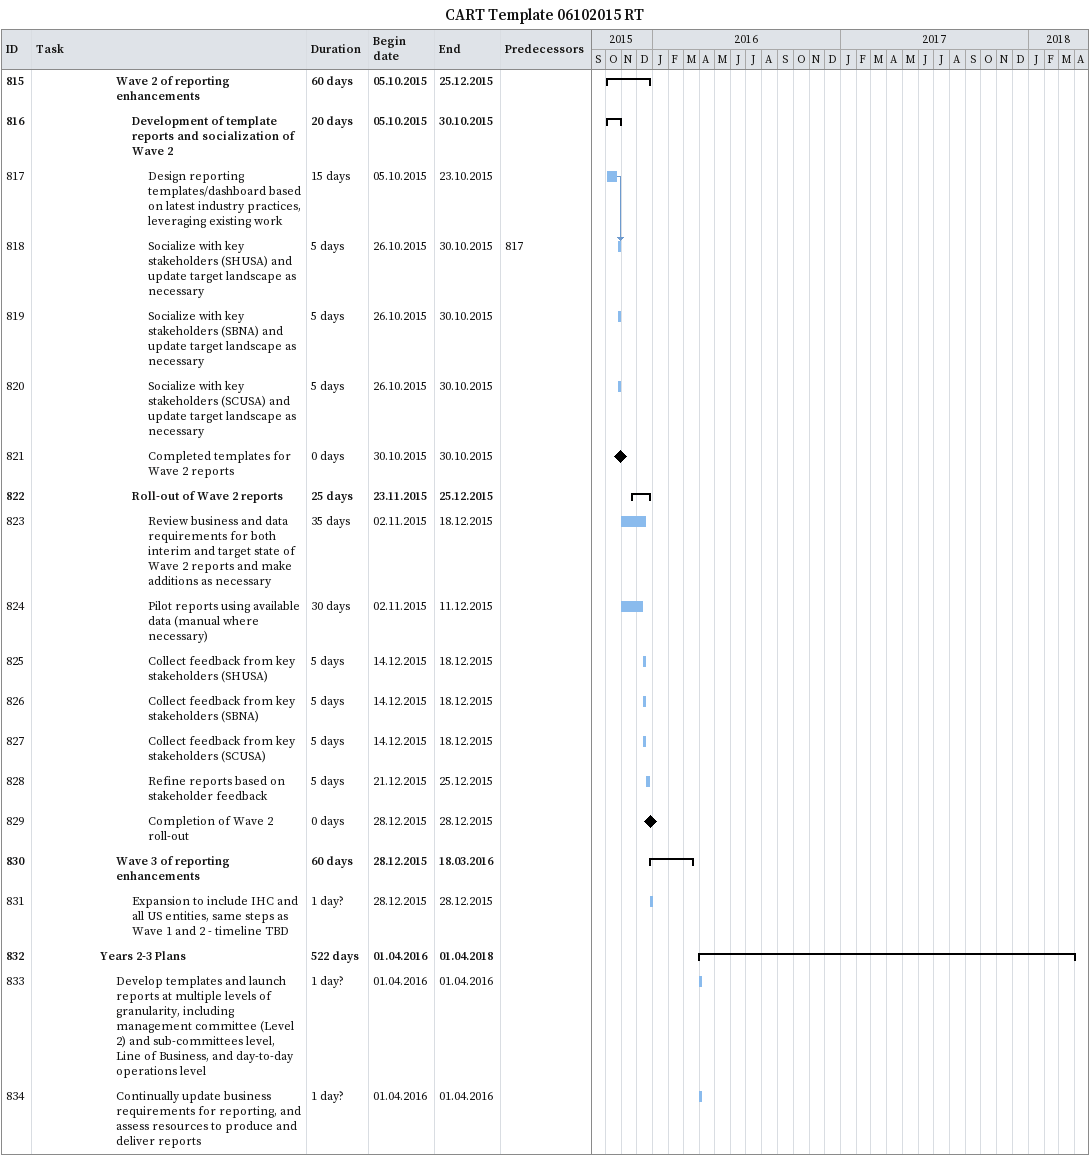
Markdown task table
CART Template 06102015 RT

| ID | Level | Task | Duration | Start | Finish | Predecessors |
|---|---|---|---|---|---|---|
| 815 | 6 | **Wave 2 of reporting enhancements** | 60d | 2015-10-05 | 2015-12-25 |  |
| 816 | 7 | **Development of template reports and socialization of Wave 2** | 20d | 2015-10-05 | 2015-10-30 |  |
| 817 | 8 | Design reporting templates/dashboard based on latest industry practices, leveraging existing work | 15d | 2015-10-05 | 2015-10-23 |  |
| 818 | 8 | Socialize with key stakeholders (SHUSA) and update target landscape as necessary | 5d | 2015-10-26 | 2015-10-30 | 817 |
| 819 | 8 | Socialize with key stakeholders (SBNA) and update target landscape as necessary | 5d | 2015-10-26 | 2015-10-30 |  |
| 820 | 8 | Socialize with key stakeholders (SCUSA) and update target landscape as necessary | 5d | 2015-10-26 | 2015-10-30 |  |
| 821 | 8 | Completed templates for Wave 2 reports | 0d | 2015-10-30 | 2015-10-30 |  |
| 822 | 7 | **Roll-out of Wave 2 reports** | 25d | 2015-11-23 | 2015-12-25 |  |
| 823 | 8 | Review business and data requirements for both interim and target state of Wave 2 reports and make additions as necessary | 35d | 2015-11-02 | 2015-12-18 |  |
| 824 | 8 | Pilot reports using available data (manual where necessary) | 30d | 2015-11-02 | 2015-12-11 |  |
| 825 | 8 | Collect feedback from key stakeholders (SHUSA) | 5d | 2015-12-14 | 2015-12-18 |  |
| 826 | 8 | Collect feedback from key stakeholders (SBNA) | 5d | 2015-12-14 | 2015-12-18 |  |
| 827 | 8 | Collect feedback from key stakeholders (SCUSA) | 5d | 2015-12-14 | 2015-12-18 |  |
| 828 | 8 | Refine reports based on stakeholder feedback | 5d | 2015-12-21 | 2015-12-25 |  |
| 829 | 8 | Completion of Wave 2 roll-out | 0d | 2015-12-28 | 2015-12-28 |  |
| 830 | 6 | **Wave 3 of reporting enhancements** | 60d | 2015-12-28 | 2016-03-18 |  |
| 831 | 7 | Expansion to include IHC and all US entities, same steps as Wave 1 and 2 - timeline TBD | 1d? | 2015-12-28 | 2015-12-28 |  |
| 832 | 5 | **Years 2-3 Plans** | 522d | 2016-04-01 | 2018-04-01 |  |
| 833 | 6 | Develop templates and launch reports at multiple levels of granularity, including management committee (Level 2) and sub-committees level, Line of Business, and day-to-day operations level | 1d? | 2016-04-01 | 2016-04-01 |  |
| 834 | 6 | Continually update business requirements for reporting, and assess resources to produce and deliver reports | 1d? | 2016-04-01 | 2016-04-01 |  |
